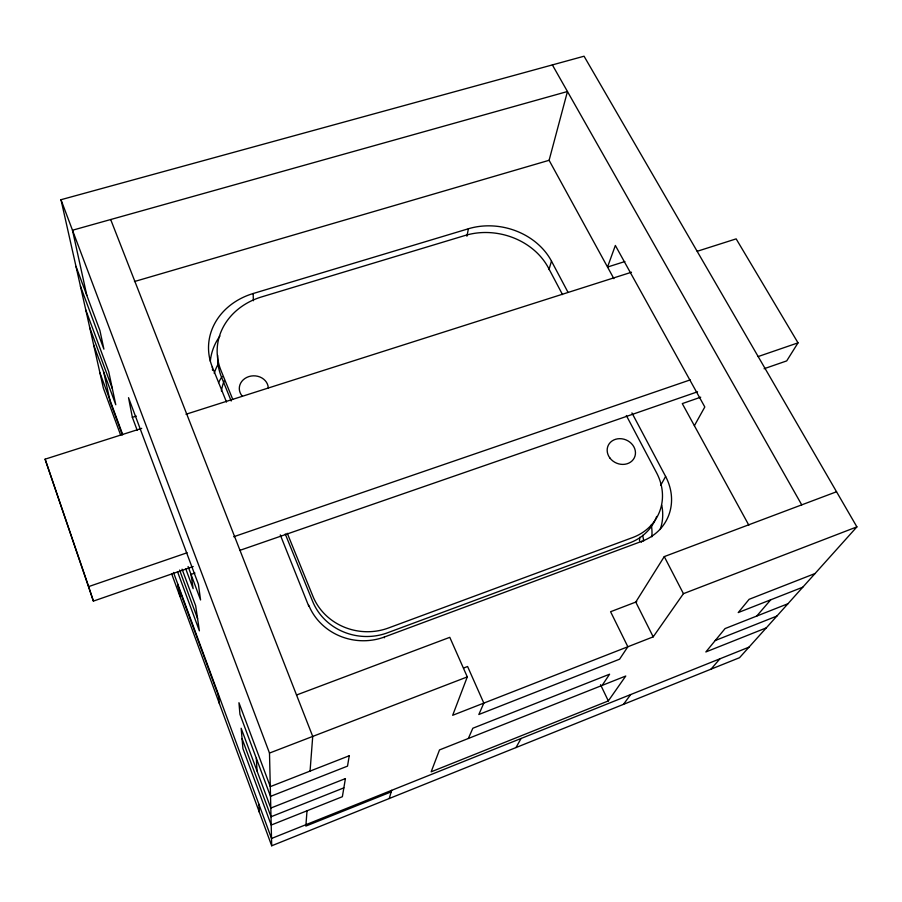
<?xml version="1.0" encoding="UTF-8"?>
<svg xmlns="http://www.w3.org/2000/svg" width="902" height="902" viewBox="0 0 902 902"><rect width="100%" height="100%" fill="white"/><g stroke="black" fill="none" stroke-linecap="round" stroke-linejoin="round"><path stroke-width="1.35" d="M308.709 606.099L280.285 534.909M307.018 810.785L305.846 826.085L391.22 791.855M310.062 771.086L312.723 736.427L110.687 219.536M384.275 637.804L384.432 636.992L641.852 541.29A55.349 48.663 25.6 0 0 665.62 476.47L631.93 412.902M466.909 236.223L468.409 228.758A64.2 53.68 13.2 0 1 551.483 261.129L568.012 292.316M613.879 278.65L549.104 160.297L567.459 91.519L72.487 230.235L86.829 295.461M389.247 798.529L391.66 790.332M548.957 269.563L551.483 261.129M296.532 695.014L449.794 637.331L467.292 676.906L452.68 715.286L653.206 636.846L683.434 593.674L856.9 526.881L584.056 56.217L60.986 199.714L103.38 388.164L120.755 435.418M468.352 738.467L472.828 728.241L609.594 674.2L602.153 685.385M660.704 485.299L665.62 476.47M694.382 425.699L704.812 406.982L615.356 245.479L607.531 267.037L624.883 261.546M515.989 747.566L521.074 738.479M641.322 542.215L641.852 541.29M697.246 251.275L736.156 238.872L798.022 342.85L786.702 360.901L764.084 368.738M836.537 491.759L664.267 556.602L635.763 602.074L653.206 636.846M608.32 700.922L625.762 676.026L439.5 749.923L431.167 771.819L608.32 700.922L600.54 684.697M623.451 704.372L630.69 694.563M711.013 669.16L719.931 658.798M756.71 616.077L770.714 599.807M856.9 526.881L739.539 657.693L271.694 845.783L171.651 573.796M748.998 647.151L271.525 838.477L173.477 572.432M766.283 627.882L705.849 651.954L725.061 628.581L787.953 603.731M343.854 787.863L271.006 816.761L242.052 738.625M715.241 640.521L776.881 616.066M802.78 587.202L738.231 612.571L749.122 599.311L815.058 573.525M271.694 845.783L269.495 753.069L467.292 676.906M463.662 668.021L467.586 666.51L483.822 703.109L478.838 714.508L619.573 659.204L627.848 646.757L610.586 611.725L636.778 601.69M194.956 573.052L191.032 574.416L193.141 588.656L185.801 568.959M700.719 397.184L682.284 403.6L748.829 525.167M141.715 428.371L45.1 459.174L93.391 601.104L193.197 566.524M239.774 550.389L697.55 391.795M93.391 601.104L88.655 586.593L187.142 552.757M233.719 536.746L690.222 379.889M758.097 356.572L798.022 342.85M185.992 414.255L631.49 272.235M137.172 430.231L132.357 417.344L136.281 416.104M212.365 368.039L212.274 366.888A67.21 57.886 1.4 0 1 253.158 293.522L468.409 228.758M134.443 281.537L549.104 160.297M552.374 64.91L801.743 504.861M562.51 294.593L548.45 267.95A64.38 53.985 13.1 0 0 465.161 235.456L261.625 296.905A67.21 57.976 1.8 0 0 220.967 370.418L232.784 399.451M626.338 415.506L656.611 472.851A55.281 48.64 25 0 1 632.64 537.558L388.424 628.006A57.446 53.669 7.1 0 1 312.96 596.391L287.276 533.285M664.267 556.602L683.434 593.674M231.205 401.007L221.452 377.002A66.669 57.649 1.7 0 1 217.709 355.444M285.246 533.984L312.667 601.454A56.95 53.297 7 0 0 387.465 632.809L629.652 542.903A54.819 48.336 25.1 0 0 656.679 516.429M212.274 366.888L226.503 402.055M60.986 199.714L269.495 753.069M75.993 266.428L99.919 330.493L103.899 349.142L80.413 286.081M188.09 566.546L200.571 599.965L198.384 584.192L128.524 397.681L132.357 417.344M85.769 309.905L108.725 371.703L115.783 404.761L93.628 344.846M182.069 569.173L195.689 605.828L199.387 630.848L177.491 571.631M89.783 327.742L112.333 388.582M179.588 570.075L197.583 618.625M99.93 372.819L122.728 434.685M122.322 434.741L110.292 402.067L103.685 372.03M178.213 586.458L218.397 695.521M45.1 459.174L88.655 586.593M177.829 584.237L179.915 596.256M218.16 693.661L219.445 703.74M212.466 369.177L212.556 370.316M256.337 758.289L257.047 771.041M258.908 804.234L259.348 812.228M253.158 293.522L253.372 300.738M214.225 373.349A63.929 55.834 0.8 0 1 218.374 363.686M218.577 382.617A62.588 54.977 0.6 0 1 222.084 376.574M651.3 524.885A52.587 46.814 26.4 0 1 651.83 536.825M642.619 535.337A51.459 46.047 26.8 0 1 643.678 541.02M221.396 390.994A63.32 55.529 1.2 0 1 224.079 381.061M639.766 537.231A52 46.442 25.9 0 1 639.484 540.817M242.277 396.17A14.511 12.651 -0.6 0 1 248.862 376.585A14.511 12.651 -0.6 0 1 268.289 387.883M210.313 361.228A65.733 56.961 1.1 0 1 219.93 336.029M384.432 636.992A57.627 53.996 6.6 0 1 308.755 605.231M661.73 505.188A54.097 47.829 26 0 1 660.151 529.474M345.41 778.595L342.365 796.714L271.209 825.048L242.909 748.525L241.15 728.252L270.803 808.068L345.41 778.595M349.254 755.752L347.518 766.125L270.521 796.376L239.943 714.305L238.951 702.714L270.296 786.645L349.254 755.752M609.932 458.058A14.443 12.538 23.9 0 0 634.286 457.889A14.443 12.538 23.9 0 0 619.73 438.665A14.443 12.538 23.9 0 0 609.932 458.058"/></g></svg>
